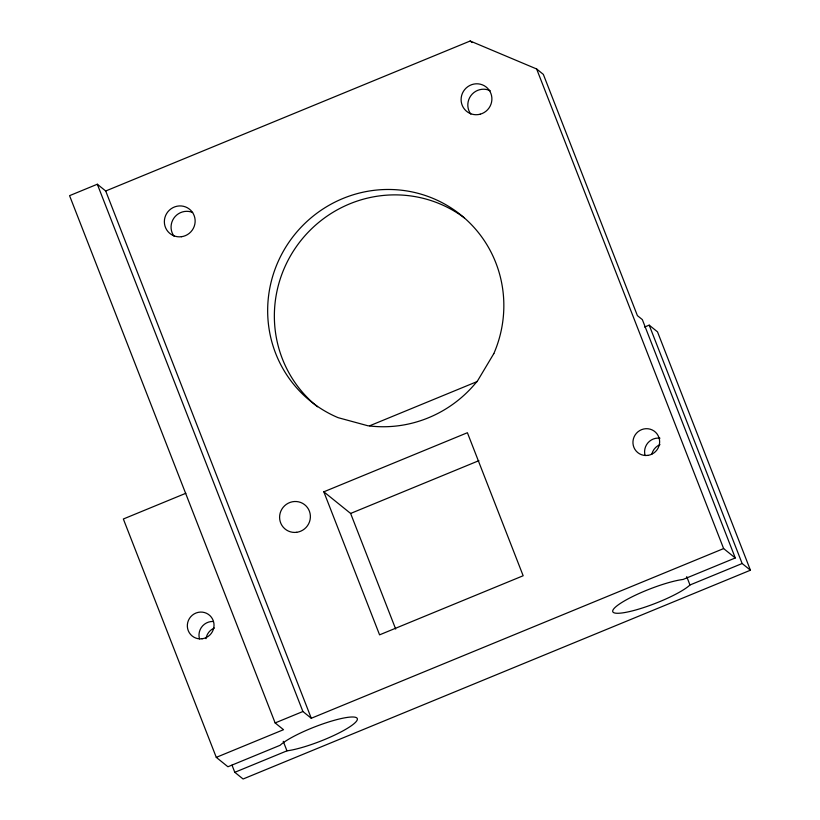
<?xml version="1.0" encoding="UTF-8"?>
<svg xmlns="http://www.w3.org/2000/svg" width="820" height="820" viewBox="0 0 820 820"><rect width="100%" height="100%" fill="white"/><g stroke="black" fill="none" stroke-linecap="round" stroke-linejoin="round"><path stroke-width="1.23" d="M232.009 765.152L234.797 772.307L243.089 779L750.433 570.207L742.141 563.514L689.979 584.988A42.66 7.698 -21.3 0 1 632.589 610.828A42.66 7.698 -21.3 0 1 622.062 602.331A42.66 7.698 -21.3 0 1 683.111 579.443L735.274 557.969L723.63 548.58L311.282 718.269L105.708 190.998L97.324 184.233L69.567 195.662L275.141 722.932L283.515 729.697L216.285 757.362L123.348 518.998L185.863 493.271M105.708 190.998L470.188 41L536.639 68.972L543.342 74.384L637.396 315.618L642.337 319.605L735.274 557.969M369.666 425.795L477.281 381.505M644.571 327.057L649.204 325.151L657.496 331.844L750.433 570.207M323.818 491.815L467.4 432.724L523.16 575.753L379.578 634.844L323.818 491.815L350.622 513.453L395.691 629.063M350.622 513.453L478.9 460.666M275.141 722.932L302.898 711.514L311.282 718.269M234.797 772.307L286.959 750.843A42.66 7.698 -21.3 0 0 348.008 727.945A42.66 7.698 -21.3 0 0 337.481 719.447A42.66 7.698 -21.3 0 0 280.091 745.298L227.929 766.761L216.285 757.362M470.188 41L472.105 42.548M649.204 325.151L742.141 563.514M536.639 68.972L723.63 548.58M686.729 576.644L689.979 584.988M97.324 184.233L302.898 711.514M283.238 741.3L286.959 750.843M206.004 638.657A13.53 13.233 -51.1 0 1 214.358 628.028M199.506 638.903A13.53 13.233 -51.1 0 1 213.21 621.478M645.114 455.52A13.53 13.233 -51.1 0 1 659.977 438.198M651.838 454.126A13.53 13.233 -51.1 0 1 659.977 444.645M317.504 406.792A119.658 117.065 -51.1 0 1 299.987 241.715A119.658 117.065 -51.1 0 1 464.407 217.915M470.813 114.123A15.611 15.272 -51.1 0 1 490.278 90.774M174.035 236.201A15.611 15.272 -51.1 0 1 192.669 212.493M493.824 353.604L477.814 380.418A119.658 117.065 -51.1 0 1 367.729 425.723L338.137 417.677A119.658 117.065 -51.1 0 1 277.683 262.605A119.658 117.065 -51.1 0 1 433.36 198.542A119.658 117.065 -51.1 0 1 493.824 353.604M202.13 638.78A13.53 13.233 -51.1 0 0 211.457 617.327A13.53 13.233 -51.1 0 0 188.467 620.33A13.53 13.233 -51.1 0 0 202.13 638.78M647.739 455.397A13.53 13.233 -51.1 0 0 657.066 433.944A13.53 13.233 -51.1 0 0 634.075 436.947A13.53 13.233 -51.1 0 0 647.739 455.397M296.666 532.303A15.611 15.272 -51.1 0 0 307.418 507.549A15.611 15.272 -51.1 0 0 280.901 511.024A15.611 15.272 -51.1 0 0 296.666 532.303M480.212 114.195A15.611 15.272 -51.1 0 0 487.592 88.283A15.611 15.272 -51.1 0 0 461.701 95.294A15.611 15.272 -51.1 0 0 480.212 114.195M181.425 236.724A15.611 15.272 -51.1 0 0 192.177 211.97A15.611 15.272 -51.1 0 0 165.66 215.445A15.611 15.272 -51.1 0 0 181.425 236.724"/></g></svg>
